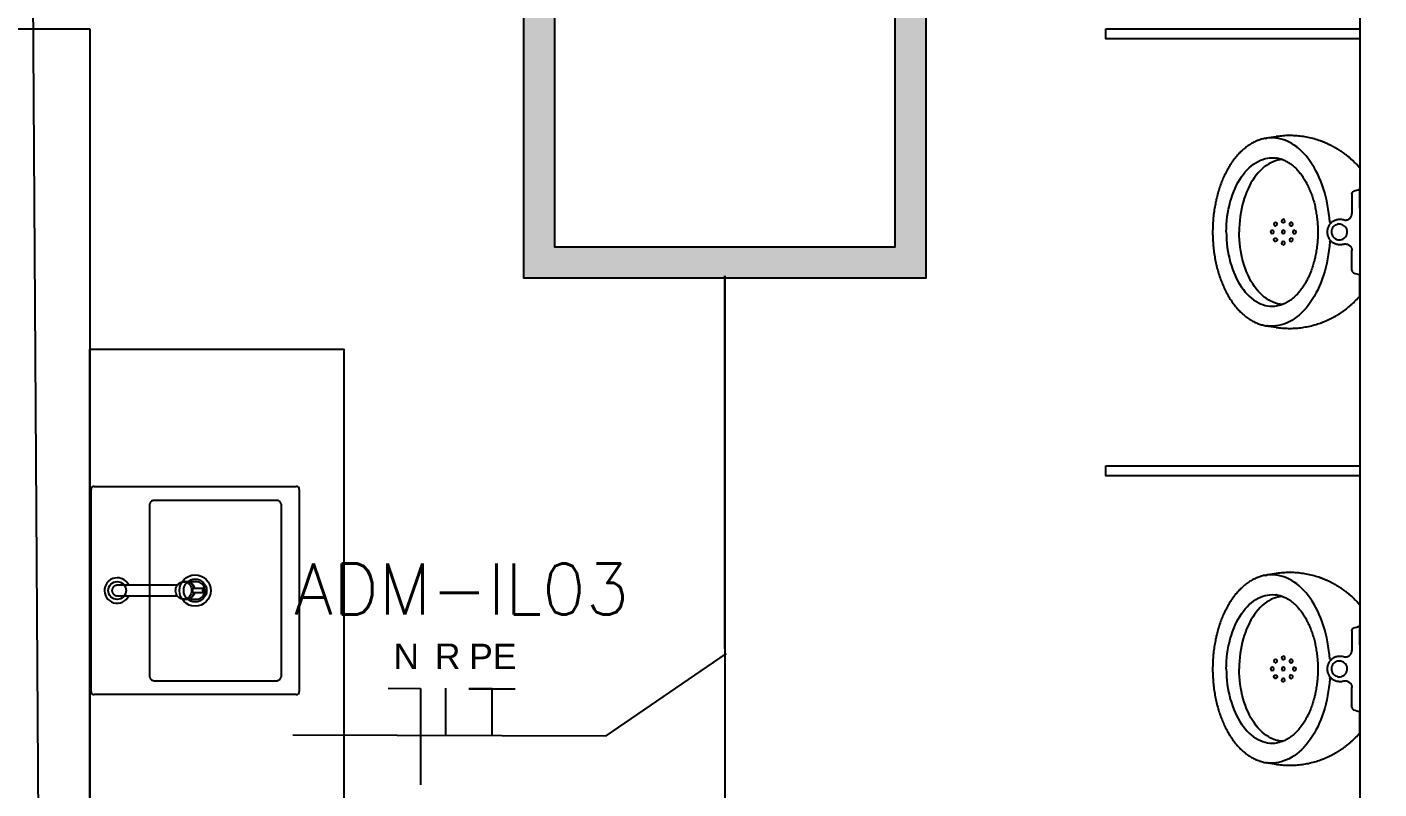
# Model space of a CAD drawing. Header units: metres. Extents: x 2442 to 5008, y 1070 to 2228.
# Drawn here: x 2507.493 to 2510.154, y 1093.753 to 1095.253 of the extents above; entities that cross this region are included whole.
import ezdxf
from ezdxf.enums import TextEntityAlignment as Align

# ---------------------------------------------------------------- set-up
doc = ezdxf.new("R2010")
doc.units = ezdxf.units.M
for name, color, linetype in [('ARQ LAYOUT', 252, 'Continuous'), ('ARQ_ELÉTRODUTOS', 2, 'Continuous'), ('ARQ_PAREDES', 6, 'Continuous'), ('ARQ_TOMADAS', 30, 'Continuous'), ('FIACAO', 7, 'Continuous'), ('INDICACAO_CIRCUITO_FIA', 7, 'Continuous'), ('LINHA_DE_CHAMADA', 7, 'Continuous'), ('LUMINÁRIAS RESIDENCIAL', 150, 'Continuous')]:
    doc.layers.add(name, color=color, linetype=linetype)
doc.styles.add('ARIAL', font='arial.ttf')
doc.styles.add('ROMANS', font='ROMANS.SHX')

# ---------------------------------------------------------------- blocks, each defined once
blk = doc.blocks.new('L73_p')
for p, q in [((-205, -199), (-205, 199)), ((-199, 205), (199, 205)), ((205, 199), (205, -199)), ((-177.5, 80), (-177.5, -160)), ((167.5, 90), (-167.5, 90)), ((177.5, -160), (177.5, 80)), ((-167.5, -170), (167.5, -170)), ((199, -205), (-199, -205))]:
    blk.add_line(p, q)
for points in [[(-167.5, 90, 0), (-168.5, 90, 0), (-169.5, 89.8, 0), (-170.4, 89.6, 0), (-171.3, 89.2, 0), (-172.2, 88.8, 0), (-173.1, 88.3, 0), (-173.9, 87.7, 0), (-174.6, 87.1, 0), (-175.2, 86.4, 0), (-175.8, 85.6, 0), (-176.3, 84.7, 0), (-176.7, 83.8, 0), (-177.1, 82.9, 0), (-177.3, 82, 0), (-177.5, 81, 0), (-177.5, 80, 0)], [(177.5, 80, 0), (177.5, 81, 0), (177.3, 82, 0), (177.1, 82.9, 0), (176.7, 83.8, 0), (176.3, 84.7, 0), (175.8, 85.6, 0), (175.2, 86.4, 0), (174.6, 87.1, 0), (173.9, 87.7, 0), (173.1, 88.3, 0), (172.2, 88.8, 0), (171.3, 89.2, 0), (170.4, 89.6, 0), (169.5, 89.8, 0), (168.5, 90, 0), (167.5, 90, 0)], [(-177.5, -160, 0), (-177.5, -161, 0), (-177.3, -162, 0), (-177.1, -162.9, 0), (-176.7, -163.8, 0), (-176.3, -164.7, 0), (-175.8, -165.6, 0), (-175.2, -166.4, 0), (-174.6, -167.1, 0), (-173.9, -167.7, 0), (-173.1, -168.3, 0), (-172.2, -168.8, 0), (-171.3, -169.2, 0), (-170.4, -169.6, 0), (-169.5, -169.8, 0), (-168.5, -170, 0), (-167.5, -170, 0)], [(167.5, -170, 0), (168.5, -170, 0), (169.5, -169.8, 0), (170.4, -169.6, 0), (171.3, -169.2, 0), (172.2, -168.8, 0), (173.1, -168.3, 0), (173.9, -167.7, 0), (174.6, -167.1, 0), (175.2, -166.4, 0), (175.8, -165.6, 0), (176.3, -164.7, 0), (176.7, -163.8, 0), (177.1, -162.9, 0), (177.3, -162, 0), (177.5, -161, 0), (177.5, -160, 0)]]:
    blk.add_polyline3d(points)
for centre, radius in [((0, 153.5), 17.5), ((0, 0), 31), ((0, 0), 22.5)]:
    blk.add_circle(centre, radius)
for centre, start, end in [((-199, 199), 90, 180), ((199, 199), 0, 90), ((-199, -199), 180, 270), ((199, -199), 270, 0)]:
    blk.add_arc(centre, 6, start, end)
blk = doc.blocks.new('1198CLNK_p')
for p, q in [((-10.3, -0.3), (-10.3, -118.3)), ((10.3, -118.3), (10.3, -0.3)), ((-17, -130.8), (-17, -136.7)), ((17, -136.7), (17, -130.8)), ((-17, -137.1), (-17, -156.9)), ((-3.9, -149), (-3.9, -170.2)), ((3.9, -170.2), (3.9, -149)), ((17, -156.9), (17, -137.1))]:
    blk.add_line(p, q)
for points in [[(10.3, -0.3, 0), (10.3, 0.3, 0), (10.3, 0.9, 0), (10.2, 1.4, 0), (10.2, 1.6, 0), (10.1, 1.8, 0), (10.1, 2, 0), (10.1, 2.1, 0), (10.1, 2.2, 0), (10, 2.3, 0), (10, 2.4, 0), (10, 2.5, 0), (10, 2.5, 0), (9.9, 2.7, 0), (9.9, 2.8, 0), (9.9, 3, 0), (9.8, 3.1, 0), (9.8, 3.3, 0), (9.7, 3.4, 0), (9.5, 3.8, 0), (9.3, 4.3, 0), (9, 4.9, 0), (8.7, 5.5, 0), (8.3, 6.1, 0), (7.8, 6.6, 0), (7.4, 7.1, 0), (6.9, 7.6, 0), (6.2, 8.1, 0), (5.6, 8.6, 0), (4.9, 9, 0), (4.2, 9.4, 0), (3.5, 9.6, 0), (2.7, 9.9, 0), (2, 10, 0), (1.3, 10.1, 0), (0.7, 10.2, 0), (0, 10.2, 0), (-0.6, 10.2, 0), (-1.3, 10.2, 0), (-2, 10, 0), (-2.7, 9.9, 0), (-3.4, 9.7, 0), (-4.1, 9.4, 0), (-4.8, 9, 0), (-5.5, 8.7, 0), (-6.1, 8.2, 0), (-6.8, 7.7, 0), (-7.3, 7.3, 0), (-7.7, 6.8, 0), (-8.2, 6.2, 0), (-8.6, 5.6, 0), (-9, 5, 0), (-9.3, 4.4, 0), (-9.5, 4, 0), (-9.6, 3.7, 0), (-9.7, 3.3, 0), (-9.8, 3.2, 0), (-9.8, 3, 0), (-9.9, 2.8, 0), (-10, 2.6, 0), (-10, 2.4, 0), (-10, 2.2, 0), (-10.1, 1.9, 0), (-10.2, 1.6, 0), (-10.2, 1.3, 0), (-10.2, 1, 0), (-10.3, 0.6, 0), (-10.3, 0.2, 0), (-10.3, -0.3, 0)], [(-17, -130.8, 0), (-16.8, -128.4, 0), (-16.2, -126.1, 0), (-15.2, -123.8, 0), (-13.9, -121.7, 0), (-12.2, -119.9, 0), (-10.3, -118.3, 0), (-8.1, -117, 0), (-5.7, -116, 0), (-3.2, -115.4, 0), (-0.6, -115.1, 0), (2, -115.2, 0), (4.6, -115.7, 0), (7, -116.5, 0), (9.3, -117.6, 0), (11.3, -119.1, 0), (13.1, -120.9, 0), (14.6, -122.8, 0), (15.8, -125, 0), (16.6, -127.3, 0), (16.9, -129.7, 0), (17, -130.8, 0)], [(0, -146.6, 0), (-2.6, -146.4, 0), (-5.1, -145.8, 0), (-7.5, -144.9, 0), (-9.8, -143.7, 0), (-11.8, -142.2, 0), (-13.5, -140.3, 0), (-14.9, -138.3, 0), (-16, -136.1, 0), (-16.7, -133.8, 0), (-17, -131.4, 0), (-17, -130.8, 0)], [(17, -130.8, 0), (16.8, -133.2, 0), (16.2, -135.6, 0), (15.2, -137.8, 0), (13.9, -139.9, 0), (12.2, -141.8, 0), (10.3, -143.4, 0), (8.1, -144.7, 0), (5.7, -145.7, 0), (3.2, -146.3, 0), (0.6, -146.6, 0), (0, -146.6, 0)], [(-17, -136.7, 0), (-16.8, -139.1, 0), (-16.2, -141.4, 0), (-15.2, -143.7, 0), (-13.9, -145.7, 0), (-12.2, -147.6, 0), (-10.3, -149.2, 0), (-8.1, -150.5, 0), (-5.7, -151.5, 0), (-3.9, -152, 0)], [(-17, -136.9, 0), (-17, -137.1, 0)], [(-3.9, -152.4, 0), (-6.4, -151.7, 0), (-8.8, -150.6, 0), (-10.9, -149.2, 0), (-12.7, -147.5, 0), (-14.3, -145.6, 0), (-15.5, -143.5, 0), (-16.4, -141.2, 0), (-16.9, -138.8, 0), (-17, -137.1, 0)], [(-17, -156.9, 0), (-16.8, -159.4, 0), (-16.2, -161.7, 0), (-15.2, -163.9, 0), (-13.9, -166, 0), (-12.2, -167.9, 0), (-10.3, -169.5, 0), (-8.1, -170.8, 0), (-5.7, -171.8, 0), (-3.2, -172.4, 0), (-0.6, -172.7, 0), (2, -172.6, 0), (4.6, -172.1, 0), (7, -171.3, 0), (9.3, -170.1, 0), (11.3, -168.7, 0), (13.1, -166.9, 0), (14.6, -164.9, 0), (15.8, -162.8, 0), (16.6, -160.5, 0), (16.9, -158.1, 0), (17, -156.9, 0)], [(0, -147.9, 0), (-0.3, -147.9, 0), (-0.6, -148, 0), (-1, -148, 0), (-1.3, -148, 0), (-1.6, -148, 0), (-1.9, -148, 0), (-2.2, -148.1, 0), (-2.4, -148.1, 0), (-2.7, -148.1, 0), (-2.9, -148.2, 0), (-3.1, -148.3, 0), (-3.3, -148.3, 0), (-3.5, -148.4, 0), (-3.6, -148.5, 0), (-3.7, -148.5, 0), (-3.8, -148.6, 0), (-3.8, -148.7, 0), (-3.9, -148.8, 0), (-3.9, -148.9, 0), (-3.9, -149, 0), (-3.9, -149, 0)], [(3.9, -149, 0), (3.9, -148.9, 0), (3.9, -148.8, 0), (3.9, -148.7, 0), (3.8, -148.6, 0), (3.7, -148.5, 0), (3.5, -148.4, 0), (3.4, -148.3, 0), (3.2, -148.3, 0), (3, -148.2, 0), (2.8, -148.2, 0), (2.5, -148.1, 0), (2.3, -148.1, 0), (2, -148, 0), (1.7, -148, 0), (1.5, -148, 0), (1.3, -148, 0), (1, -148, 0), (0.8, -148, 0), (0.5, -148, 0), (0.3, -147.9, 0), (0, -147.9, 0)], [(3.9, -152, 0), (6.4, -151.2, 0), (8.8, -150.2, 0), (10.9, -148.8, 0), (12.7, -147.1, 0), (14.3, -145.2, 0), (15.5, -143, 0), (16.4, -140.7, 0), (16.9, -138.4, 0), (17, -136.7, 0)], [(17, -137.1, 0), (16.8, -139.5, 0), (16.2, -141.9, 0), (15.2, -144.1, 0), (13.9, -146.2, 0), (12.2, -148.1, 0), (10.3, -149.7, 0), (8.1, -151, 0), (5.7, -151.9, 0), (3.9, -152.4, 0)], [(17, -137.1, 0), (17, -136.9, 0)], [(-3.9, -170.2, 0), (-3.9, -170, 0), (-3.7, -169.7, 0), (-3.4, -169.5, 0), (-3, -169.3, 0), (-2.5, -169.1, 0), (-2, -169, 0), (-1.3, -168.9, 0), (-0.7, -168.8, 0), (0, -168.8, 0), (0.7, -168.8, 0), (1.3, -168.9, 0), (2, -169, 0), (2.5, -169.1, 0), (3, -169.3, 0), (3.4, -169.5, 0), (3.7, -169.7, 0), (3.9, -170, 0), (3.9, -170.2, 0)], [(0, -171.7, 0), (-0.7, -171.7, 0), (-1.3, -171.6, 0), (-2, -171.5, 0), (-2.5, -171.4, 0), (-3, -171.2, 0), (-3.4, -171, 0), (-3.7, -170.7, 0), (-3.9, -170.5, 0), (-3.9, -170.2, 0)], [(3.9, -170.2, 0), (3.9, -170.5, 0), (3.7, -170.7, 0), (3.4, -171, 0), (3, -171.2, 0), (2.5, -171.4, 0), (2, -171.5, 0), (1.3, -171.6, 0), (0.7, -171.7, 0), (0, -171.7, 0)]]:
    blk.add_polyline3d(points)
for radius, start, end in [(25, 0, 245.5966), (10.3, 180, 180.4081), (10.3, 359.498, 0), (25, 294.4034, 0), (10.3, 180.4081, 182.346), (10.3, 357.5262, 359.498)]:
    blk.add_arc((0, 0), radius, start, end)
blk = doc.blocks.new('M712_p')
for p, q in [((-126, 0), (-86.6, 0)), ((-84.6, 0), (-86.6, 0)), ((-84.2, 0), (-84.6, 0)), ((-67.9, 0), (-84.2, 0)), ((-47.2, 0), (-67.9, 0)), ((-47.2, 0), (47.2, 0)), ((47.2, 0), (67.9, 0)), ((67.9, 0), (84.2, 0)), ((84.2, 0), (84.6, 0)), ((84.6, 0), (86.6, 0)), ((126, 0), (86.6, 0)), ((-75.1, -15.5), (-64.9, -15.5)), ((-64.9, -15.5), (-47.1, -15.5)), ((-47.1, -15.5), (-35.9, -15.5)), ((47.1, -15.5), (35.9, -15.5)), ((64.9, -15.5), (47.1, -15.5)), ((75.1, -15.5), (64.9, -15.5)), ((-24.5, -37.6), (-24.5, -39.8)), ((24.5, -39.8), (24.5, -37.6)), ((-12.1, -135.1), (-12.1, -135)), ((-187.7, -164.4), (-187.6, -164.7)), ((-187.6, -164.7), (-184.4, -184.9)), ((184.4, -184.9), (187.6, -164.7)), ((187.7, -164.4), (187.6, -164.7)), ((0, -289.7), (0, -289))]:
    blk.add_line(p, q)
for points in [[(-126, 0, 0), (-126.4, -0.3, 0), (-129.5, -3.1, 0), (-132.6, -5.9, 0), (-133.9, -7.3, 0), (-135.4, -8.7, 0), (-136.9, -10.2, 0), (-138.3, -11.7, 0), (-139.8, -13.2, 0), (-141, -14.5, 0), (-142.2, -15.8, 0), (-142.9, -16.7, 0), (-143.7, -17.5, 0), (-144.5, -18.5, 0), (-145.4, -19.5, 0), (-146.3, -20.5, 0), (-147, -21.4, 0), (-147.7, -22.3, 0), (-148.4, -23.1, 0), (-149, -23.9, 0), (-149.6, -24.6, 0), (-150.3, -25.5, 0), (-151, -26.4, 0), (-151.7, -27.3, 0), (-152.3, -28, 0), (-152.8, -28.7, 0), (-153.2, -29.3, 0), (-153.6, -29.8, 0), (-154.1, -30.4, 0), (-154.6, -31.1, 0), (-155.2, -31.9, 0), (-155.7, -32.6, 0), (-156.2, -33.4, 0), (-156.7, -34, 0), (-157.1, -34.7, 0), (-157.6, -35.3, 0), (-158.2, -36.2, 0), (-158.8, -37.1, 0), (-159.3, -38, 0), (-159.8, -38.6, 0), (-160.2, -39.3, 0), (-160.6, -39.8, 0), (-161, -40.5, 0), (-161.5, -41.3, 0), (-161.9, -42, 0), (-162.4, -42.7, 0), (-162.7, -43.2, 0), (-163, -43.7, 0), (-163.4, -44.3, 0), (-163.7, -44.9, 0), (-164.3, -45.9, 0), (-164.8, -46.7, 0), (-165.2, -47.4, 0), (-165.6, -48, 0), (-165.9, -48.7, 0), (-166.4, -49.6, 0), (-166.9, -50.4, 0), (-167.3, -51.1, 0), (-167.6, -51.6, 0), (-167.9, -52.2, 0), (-168.2, -52.8, 0), (-168.6, -53.6, 0), (-169, -54.4, 0), (-169.3, -54.9, 0), (-169.6, -55.4, 0), (-169.8, -55.8, 0), (-170, -56.3, 0), (-170.3, -56.8, 0), (-170.6, -57.4, 0), (-170.9, -58, 0), (-171.2, -58.7, 0), (-171.5, -59.3, 0), (-171.8, -59.9, 0), (-172.1, -60.5, 0), (-172.5, -61.4, 0), (-172.9, -62.1, 0), (-173.1, -62.7, 0), (-173.4, -63.3, 0), (-173.7, -63.9, 0), (-174, -64.7, 0), (-174.4, -65.5, 0), (-174.7, -66.2, 0), (-174.9, -66.7, 0), (-175.2, -67.3, 0), (-175.5, -68.1, 0), (-175.9, -69, 0), (-176.1, -69.6, 0), (-176.3, -70, 0), (-176.5, -70.4, 0), (-176.7, -70.9, 0), (-176.9, -71.5, 0), (-177.2, -72.2, 0), (-177.4, -72.8, 0), (-177.6, -73.3, 0), (-177.8, -73.7, 0), (-177.9, -74.1, 0), (-178.1, -74.5, 0), (-178.3, -75, 0), (-178.5, -75.6, 0), (-178.7, -76.1, 0), (-178.8, -76.3, 0), (-178.8, -76.5, 0), (-179, -76.9, 0), (-179.1, -77.4, 0), (-179.1, -77.4, 0)], [(-80.6, -12.5, 0), (-81.4, -9.1, 0), (-82.3, -5.9, 0), (-83.3, -2.9, 0), (-84.2, 0, 0)], [(80.6, -12.5, 0), (81.4, -9.1, 0), (82.3, -5.9, 0), (83.3, -2.9, 0), (84.2, 0, 0)], [(179.1, -77.3, 0), (179, -77, 0), (178.8, -76.5, 0), (178.6, -76, 0), (178.5, -75.6, 0), (178.3, -75.1, 0), (178.1, -74.7, 0), (177.9, -74, 0), (177.6, -73.3, 0), (177.4, -72.6, 0), (177.1, -72, 0), (176.9, -71.5, 0), (176.7, -71, 0), (176.5, -70.4, 0), (176.2, -69.8, 0), (176, -69.2, 0), (175.8, -68.7, 0), (175.6, -68.3, 0), (175.4, -67.9, 0), (175.2, -67.4, 0), (175, -66.9, 0), (174.7, -66.3, 0), (174.5, -65.7, 0), (174.3, -65.3, 0), (174.1, -64.8, 0), (173.9, -64.3, 0), (173.6, -63.7, 0), (173.2, -63, 0), (172.9, -62.2, 0), (172.7, -61.8, 0), (172.5, -61.4, 0), (172.3, -61, 0), (172.2, -60.6, 0), (171.9, -60.2, 0), (171.6, -59.4, 0), (171.2, -58.7, 0), (170.9, -58.1, 0), (170.7, -57.6, 0), (170.4, -57.1, 0), (170.2, -56.6, 0), (169.8, -55.9, 0), (169.1, -54.5, 0), (168.6, -53.5, 0), (168, -52.4, 0), (167.2, -51, 0), (166.6, -49.9, 0), (166.1, -48.9, 0), (165.4, -47.7, 0), (164.6, -46.4, 0), (164.2, -45.8, 0), (163.9, -45.2, 0), (163.6, -44.6, 0), (163.1, -43.9, 0), (162.7, -43.1, 0), (162.2, -42.4, 0), (161.7, -41.6, 0), (161.3, -41, 0), (160.9, -40.3, 0), (160.4, -39.5, 0), (159.9, -38.8, 0), (159.4, -38.1, 0), (159, -37.5, 0), (158.7, -36.9, 0), (158.3, -36.5, 0), (158, -36, 0), (157.6, -35.4, 0), (157.1, -34.6, 0), (156.5, -33.8, 0), (156, -33, 0), (155.4, -32.3, 0), (155, -31.7, 0), (154.6, -31.1, 0), (154.1, -30.5, 0), (153.6, -29.8, 0), (153.1, -29.1, 0), (152.5, -28.3, 0), (151.7, -27.2, 0), (151, -26.3, 0), (150.3, -25.5, 0), (149.7, -24.7, 0), (148.9, -23.7, 0), (148.3, -22.9, 0), (147.6, -22.1, 0), (146.9, -21.3, 0), (146.3, -20.5, 0), (145.7, -19.9, 0), (144.8, -18.8, 0), (143.9, -17.8, 0), (142.9, -16.7, 0), (141.8, -15.4, 0), (140.7, -14.2, 0), (139.5, -13, 0), (138.5, -11.8, 0), (137.1, -10.4, 0), (135.7, -9, 0), (134.2, -7.6, 0), (132.8, -6.1, 0), (130.1, -3.6, 0), (127.4, -1.2, 0), (126, 0, 0)], [(-75.1, -15.5, 0), (-75.5, -15.5, 0), (-75.8, -15.5, 0), (-76.2, -15.4, 0), (-76.5, -15.3, 0), (-77.2, -15.1, 0), (-77.8, -14.9, 0), (-78.3, -14.6, 0), (-79.3, -14, 0), (-80, -13.3, 0), (-80.3, -12.9, 0), (-80.6, -12.5, 0)], [(-23.8, -31.6, 0), (-23.7, -31, 0), (-23.6, -30.1, 0), (-23.5, -29.2, 0), (-23.5, -28.3, 0), (-23.5, -27.3, 0), (-23.7, -26.4, 0), (-23.8, -25.5, 0), (-24.2, -24.3, 0), (-24.7, -23.1, 0), (-25.3, -22, 0), (-25.9, -20.9, 0), (-26.6, -20.1, 0), (-27.3, -19.3, 0), (-28.1, -18.6, 0), (-29, -17.9, 0), (-29.8, -17.4, 0), (-30.6, -16.9, 0), (-31.5, -16.5, 0), (-32.5, -16.2, 0), (-33.4, -15.9, 0), (-34.4, -15.7, 0), (-35.2, -15.6, 0), (-35.9, -15.5, 0), (-36.6, -15.5, 0)], [(23.8, -31.6, 0), (23.7, -31, 0), (23.6, -30.1, 0), (23.5, -29.2, 0), (23.5, -28.3, 0), (23.5, -27.3, 0), (23.7, -26.4, 0), (23.8, -25.5, 0), (24.2, -24.3, 0), (24.7, -23.1, 0), (25.3, -22, 0), (25.9, -20.9, 0), (26.6, -20.1, 0), (27.3, -19.3, 0), (28.1, -18.6, 0), (29, -17.9, 0), (29.8, -17.4, 0), (30.6, -16.9, 0), (31.5, -16.5, 0), (32.5, -16.2, 0), (33.4, -15.9, 0), (34.4, -15.7, 0), (35.2, -15.6, 0), (35.9, -15.5, 0), (36.6, -15.5, 0)], [(75.1, -15.5, 0), (75.5, -15.5, 0), (75.8, -15.5, 0), (76.2, -15.4, 0), (76.5, -15.3, 0), (77.2, -15.1, 0), (77.8, -14.9, 0), (78.3, -14.6, 0), (79.3, -14, 0), (80, -13.3, 0), (80.3, -12.9, 0), (80.6, -12.5, 0)], [(-24.5, -39.8, 0), (-24.5, -40.4, 0), (-24.4, -42.1, 0), (-24.2, -43.7, 0), (-23.9, -45.3, 0), (-23.5, -46.9, 0), (-22.9, -48.5, 0), (-22.3, -50, 0), (-21.6, -51.5, 0), (-20.7, -52.9, 0), (-19.8, -54.3, 0), (-18.8, -55.6, 0), (-17.7, -56.8, 0), (-16.5, -57.9, 0), (-15.3, -59, 0), (-13.9, -60, 0), (-12.6, -60.9, 0), (-11.1, -61.7, 0), (-9.6, -62.4, 0), (-8.1, -63, 0), (-6.5, -63.4, 0), (-4.9, -63.8, 0), (-3.3, -64.1, 0), (-1.6, -64.3, 0), (0, -64.3, 0), (1.6, -64.3, 0), (3.3, -64.1, 0), (4.9, -63.8, 0), (6.5, -63.4, 0), (8.1, -63, 0), (9.6, -62.4, 0), (11.1, -61.7, 0), (12.6, -60.9, 0), (13.9, -60, 0), (15.3, -59, 0), (16.5, -57.9, 0), (17.7, -56.8, 0), (18.8, -55.6, 0), (19.8, -54.3, 0), (20.7, -52.9, 0), (21.6, -51.5, 0), (22.3, -50, 0), (22.9, -48.5, 0), (23.5, -46.9, 0), (23.9, -45.3, 0), (24.2, -43.7, 0), (24.4, -42.1, 0), (24.5, -40.4, 0), (24.5, -39.8, 0)], [(-179.2, -77.4, 0), (-179.3, -77.8, 0), (-180.3, -80.8, 0), (-181.3, -83.7, 0), (-182.2, -86.7, 0), (-183.1, -89.7, 0), (-183.9, -92.7, 0), (-184.7, -95.7, 0), (-185.4, -98.8, 0), (-186.1, -101.8, 0), (-186.7, -104.9, 0), (-187.2, -107.9, 0), (-187.7, -111, 0), (-188.1, -114.1, 0), (-188.5, -117.2, 0), (-188.9, -120.3, 0), (-189.1, -123.4, 0), (-189.4, -126.5, 0), (-189.5, -129.6, 0), (-189.6, -132.6, 0), (-189.7, -135.7, 0), (-189.7, -138.8, 0), (-189.7, -141.9, 0), (-189.6, -145, 0), (-189.4, -148.1, 0), (-189.2, -151.2, 0), (-188.9, -154.3, 0), (-188.6, -157.4, 0), (-188.2, -160.4, 0), (-187.8, -163.5, 0), (-187.7, -164.4, 0)], [(-19.3, -59.2, 0), (-27.9, -59.9, 0), (-36.3, -60.8, 0), (-44.7, -62, 0), (-53, -63.4, 0), (-61.2, -65.1, 0), (-69.3, -66.9, 0), (-77.2, -69.1, 0), (-84.9, -71.4, 0), (-92.5, -74, 0), (-99.9, -76.7, 0), (-107, -79.7, 0), (-113.9, -82.9, 0), (-120.6, -86.3, 0), (-127, -89.9, 0), (-133.1, -93.6, 0), (-139, -97.5, 0), (-144.5, -101.6, 0), (-149.7, -105.9, 0), (-154.6, -110.3, 0), (-159.2, -114.8, 0), (-163.5, -119.5, 0), (-167.3, -124.2, 0), (-170.9, -129.1, 0), (-174, -134.1, 0), (-176.8, -139.2, 0), (-179.2, -144.3, 0), (-181.2, -149.5, 0), (-182.8, -154.7, 0), (-184, -160, 0), (-184.8, -165.4, 0), (-185.3, -170.7, 0), (-185.3, -176.1, 0), (-184.9, -181.4, 0), (-184.7, -183, 0)], [(-19.3, -59.2, 0), (-18.9, -58.9, 0), (-18.5, -58.6, 0), (-18.2, -58.2, 0), (-17.9, -57.8, 0), (-17.6, -57.4, 0), (-17.4, -57, 0)], [(19.3, -59.2, 0), (18.9, -58.9, 0), (18.5, -58.6, 0), (18.2, -58.2, 0), (17.9, -57.8, 0), (17.6, -57.4, 0), (17.4, -57, 0)], [(19.3, -59.2, 0), (27.9, -59.9, 0), (36.3, -60.8, 0), (44.7, -62, 0), (53, -63.4, 0), (61.2, -65.1, 0), (69.3, -66.9, 0), (77.2, -69.1, 0), (84.9, -71.4, 0), (92.5, -74, 0), (99.9, -76.7, 0), (107, -79.7, 0), (113.9, -82.9, 0), (120.6, -86.3, 0), (127, -89.9, 0), (133.1, -93.6, 0), (139, -97.5, 0), (144.5, -101.6, 0), (149.7, -105.9, 0), (154.6, -110.3, 0), (159.2, -114.8, 0), (163.5, -119.5, 0), (167.3, -124.2, 0), (170.9, -129.1, 0), (174, -134.1, 0), (176.8, -139.2, 0), (179.2, -144.3, 0), (181.2, -149.5, 0), (182.8, -154.7, 0), (184, -160, 0), (184.8, -165.4, 0), (185.3, -170.7, 0), (185.3, -176.1, 0), (184.9, -181.4, 0), (184.7, -183, 0)], [(187.7, -164.4, 0), (188, -162.5, 0), (188.4, -159.4, 0), (188.7, -156.3, 0), (189, -153.2, 0), (189.3, -150.1, 0), (189.5, -147, 0), (189.6, -143.9, 0), (189.7, -140.8, 0), (189.7, -137.7, 0), (189.7, -134.6, 0), (189.6, -131.5, 0), (189.5, -128.5, 0), (189.3, -125.4, 0), (189, -122.3, 0), (188.7, -119.2, 0), (188.4, -116.1, 0), (188, -113.1, 0), (187.5, -110, 0), (187, -107, 0), (186.5, -104, 0), (185.9, -100.9, 0), (185.2, -97.9, 0), (184.5, -94.9, 0), (183.7, -91.9, 0), (182.9, -89, 0), (182, -86, 0), (181.1, -83.1, 0), (180.1, -80.2, 0), (179.2, -77.4, 0)], [(-145.4, -162.4, 0), (-145.3, -162.1, 0), (-145, -160.4, 0), (-144.6, -158.7, 0), (-144.2, -157, 0), (-143.7, -155.4, 0), (-143.2, -153.7, 0), (-142.6, -152.1, 0), (-141.9, -150.4, 0), (-141.2, -148.8, 0), (-140.5, -147.1, 0), (-139.7, -145.5, 0), (-138.9, -143.9, 0), (-138, -142.3, 0), (-137, -140.7, 0), (-136, -139.1, 0), (-135, -137.5, 0), (-133.9, -136, 0), (-132.7, -134.4, 0), (-131.5, -132.9, 0), (-130.3, -131.4, 0), (-129, -129.9, 0), (-127.7, -128.4, 0), (-126.3, -126.9, 0), (-124.8, -125.5, 0), (-123.4, -124, 0), (-121.9, -122.6, 0), (-120.3, -121.2, 0), (-118.7, -119.8, 0), (-117, -118.4, 0), (-115.3, -117.1, 0), (-113.6, -115.7, 0), (-111.8, -114.4, 0), (-110, -113.1, 0), (-108.1, -111.9, 0), (-106.2, -110.6, 0), (-104.3, -109.4, 0), (-102.3, -108.2, 0), (-100.3, -107, 0), (-98.2, -105.8, 0), (-96.2, -104.7, 0), (-94, -103.6, 0), (-91.9, -102.5, 0), (-89.7, -101.4, 0), (-87.4, -100.4, 0), (-85.2, -99.4, 0), (-82.9, -98.4, 0), (-80.6, -97.4, 0), (-78.2, -96.5, 0), (-75.8, -95.6, 0), (-73.4, -94.7, 0), (-71, -93.9, 0), (-68.5, -93, 0), (-66, -92.3, 0), (-63.5, -91.5, 0), (-60.9, -90.8, 0), (-58.4, -90.1, 0), (-55.8, -89.4, 0), (-53.2, -88.7, 0), (-50.6, -88.1, 0), (-47.9, -87.6, 0), (-45.2, -87, 0), (-42.6, -86.5, 0), (-39.9, -86, 0), (-37.2, -85.6, 0), (-34.4, -85.1, 0), (-31.7, -84.7, 0), (-28.9, -84.4, 0), (-26.2, -84.1, 0), (-23.4, -83.8, 0), (-20.6, -83.5, 0), (-17.8, -83.3, 0), (-15, -83.1, 0), (-12.2, -82.9, 0), (-9.4, -82.8, 0), (-6.6, -82.7, 0), (-3.8, -82.6, 0), (-1, -82.6, 0), (0, -82.6, 0)], [(0, -82.6, 0), (1.5, -82.6, 0), (4.3, -82.6, 0), (7.1, -82.7, 0), (9.9, -82.8, 0), (12.7, -82.9, 0), (15.5, -83.1, 0), (18.3, -83.3, 0), (21.1, -83.5, 0), (23.9, -83.8, 0), (26.7, -84.1, 0), (29.4, -84.4, 0), (32.2, -84.8, 0), (34.9, -85.2, 0), (37.6, -85.6, 0), (40.3, -86.1, 0), (43, -86.6, 0), (45.7, -87.1, 0), (48.4, -87.7, 0), (51, -88.2, 0), (53.6, -88.9, 0), (56.3, -89.5, 0), (58.8, -90.2, 0), (61.4, -90.9, 0), (63.9, -91.6, 0), (66.4, -92.4, 0), (68.9, -93.2, 0), (71.4, -94, 0), (73.8, -94.9, 0), (76.2, -95.8, 0), (78.6, -96.7, 0), (81, -97.6, 0), (83.3, -98.6, 0), (85.6, -99.6, 0), (87.8, -100.6, 0), (90.1, -101.6, 0), (92.2, -102.7, 0), (94.4, -103.8, 0), (96.5, -104.9, 0), (98.6, -106, 0), (100.7, -107.2, 0), (102.7, -108.4, 0), (104.6, -109.6, 0), (106.6, -110.8, 0), (108.5, -112.1, 0), (110.3, -113.4, 0), (112.1, -114.7, 0), (113.9, -116, 0), (115.6, -117.3, 0), (117.3, -118.7, 0), (119, -120, 0), (120.6, -121.4, 0), (122.1, -122.8, 0), (123.6, -124.3, 0), (125.1, -125.7, 0), (126.5, -127.2, 0), (127.9, -128.6, 0), (129.2, -130.1, 0), (130.5, -131.6, 0), (131.7, -133.1, 0), (132.9, -134.7, 0), (134, -136.2, 0), (135.1, -137.8, 0), (136.2, -139.3, 0), (137.1, -140.9, 0), (138.1, -142.5, 0), (139, -144.1, 0), (139.8, -145.7, 0), (140.6, -147.3, 0), (141.3, -149, 0), (142, -150.6, 0), (142.7, -152.2, 0), (143.2, -153.9, 0), (143.8, -155.6, 0), (144.2, -157.2, 0), (144.7, -158.9, 0), (145, -160.6, 0), (145.4, -162.3, 0), (145.4, -162.4, 0)], [(-12.2, -134.5, 0), (-12.3, -134.2, 0), (-12.3, -134, 0), (-12.5, -133.7, 0), (-12.6, -133.5, 0), (-12.7, -133.3, 0), (-12.9, -133, 0), (-13.1, -132.8, 0), (-13.3, -132.7, 0), (-13.5, -132.5, 0), (-13.8, -132.3, 0), (-14, -132.2, 0), (-14.3, -132.1, 0), (-14.5, -132, 0), (-14.8, -132, 0), (-15.1, -131.9, 0), (-15.3, -131.9, 0), (-15.6, -131.9, 0), (-15.9, -131.9, 0), (-16.1, -132, 0), (-16.4, -132.1, 0), (-16.7, -132.2, 0), (-16.9, -132.3, 0), (-17.1, -132.4, 0), (-17.4, -132.6, 0), (-17.6, -132.8, 0), (-17.8, -133, 0), (-18, -133.2, 0), (-18.1, -133.4, 0), (-18.2, -133.6, 0), (-18.4, -133.9, 0), (-18.5, -134.1, 0), (-18.5, -134.4, 0), (-18.6, -134.7, 0), (-18.6, -134.9, 0), (-18.6, -135.2, 0), (-18.6, -135.5, 0), (-18.6, -135.7, 0), (-18.6, -135.9, 0), (-18.5, -136.2, 0), (-18.4, -136.4, 0), (-18.3, -136.7, 0), (-18.1, -136.9, 0), (-18, -137.1, 0), (-17.8, -137.3, 0), (-17.6, -137.5, 0), (-17.4, -137.7, 0), (-17.2, -137.9, 0), (-16.9, -138, 0), (-16.7, -138.2, 0), (-16.4, -138.3, 0), (-16.2, -138.3, 0), (-15.9, -138.4, 0), (-15.6, -138.4, 0), (-15.4, -138.4, 0), (-15.1, -138.4, 0), (-14.8, -138.4, 0), (-14.6, -138.3, 0), (-14.3, -138.2, 0), (-14, -138.1, 0), (-13.8, -138, 0), (-13.6, -137.9, 0), (-13.3, -137.7, 0), (-13.1, -137.5, 0), (-12.9, -137.3, 0), (-12.8, -137.1, 0), (-12.6, -136.9, 0), (-12.5, -136.7, 0), (-12.4, -136.4, 0), (-12.3, -136.2, 0), (-12.2, -135.9, 0), (-12.1, -135.6, 0), (-12.1, -135.4, 0), (-12.1, -135.1, 0)], [(0, -132.1, 0), (0.2, -132.1, 0), (0.3, -132, 0), (0.6, -132, 0), (0.9, -131.9, 0), (1.1, -131.9, 0), (1.4, -131.7, 0), (1.6, -131.6, 0), (1.9, -131.5, 0), (2.1, -131.3, 0), (2.3, -131.1, 0), (2.5, -130.9, 0), (2.7, -130.7, 0), (2.8, -130.5, 0), (2.9, -130.2, 0), (3, -130, 0), (3.1, -129.7, 0), (3.2, -129.4, 0), (3.2, -129.2, 0), (3.3, -128.9, 0), (3.3, -128.6, 0), (3.2, -128.3, 0), (3.2, -128.1, 0), (3.1, -127.8, 0), (3, -127.5, 0), (2.9, -127.3, 0), (2.8, -127.1, 0), (2.6, -126.8, 0), (2.4, -126.6, 0), (2.2, -126.4, 0), (2, -126.2, 0), (1.8, -126.1, 0), (1.6, -125.9, 0), (1.3, -125.8, 0), (1.1, -125.7, 0), (0.8, -125.6, 0), (0.5, -125.6, 0), (0.3, -125.5, 0), (0, -125.5, 0)], [(-142.5, -151.9, 0), (-142.1, -156.5, 0), (-141.2, -161.2, 0), (-140, -165.8, 0), (-138.3, -170.4, 0), (-136.3, -174.9, 0), (-133.9, -179.4, 0), (-131.1, -183.7, 0), (-128, -188, 0), (-124.5, -192.2, 0), (-120.6, -196.2, 0), (-116.4, -200.1, 0), (-111.9, -203.8, 0), (-107.1, -207.4, 0), (-101.9, -210.9, 0), (-96.5, -214.2, 0), (-90.8, -217.2, 0), (-84.9, -220.1, 0), (-78.7, -222.8, 0), (-72.3, -225.3, 0), (-65.7, -227.6, 0), (-58.9, -229.6, 0), (-51.9, -231.4, 0), (-44.8, -233, 0), (-37.6, -234.4, 0), (-30.2, -235.5, 0), (-22.8, -236.4, 0), (-15.3, -237, 0), (-7.8, -237.4, 0), (-0.3, -237.5, 0), (0, -237.5, 0)], [(0, -147.3, 0), (-0.2, -147.3, 0), (-0.3, -147.3, 0), (-0.6, -147.3, 0), (-0.9, -147.4, 0), (-1.1, -147.5, 0), (-1.4, -147.6, 0), (-1.6, -147.7, 0), (-1.9, -147.9, 0), (-2.1, -148, 0), (-2.3, -148.2, 0), (-2.5, -148.4, 0), (-2.7, -148.6, 0), (-2.8, -148.9, 0), (-2.9, -149.1, 0), (-3, -149.4, 0), (-3.1, -149.6, 0), (-3.2, -149.9, 0), (-3.2, -150.2, 0), (-3.3, -150.4, 0), (-3.3, -150.7, 0), (-3.2, -151, 0), (-3.2, -151.3, 0), (-3.1, -151.5, 0), (-3, -151.8, 0), (-2.9, -152, 0), (-2.8, -152.3, 0), (-2.6, -152.5, 0), (-2.4, -152.7, 0), (-2.2, -152.9, 0), (-2, -153.1, 0), (-1.8, -153.3, 0), (-1.6, -153.4, 0), (-1.3, -153.5, 0), (-1.1, -153.6, 0), (-0.8, -153.7, 0), (-0.5, -153.8, 0), (-0.3, -153.8, 0), (0, -153.8, 0)], [(142.5, -151.9, 0), (142.1, -156.6, 0), (141.2, -161.2, 0), (140, -165.8, 0), (138.3, -170.4, 0), (136.3, -174.9, 0), (133.9, -179.4, 0), (131.1, -183.7, 0), (128, -188, 0), (124.5, -192.2, 0), (120.6, -196.2, 0), (116.4, -200.1, 0), (111.9, -203.8, 0), (107.1, -207.5, 0), (101.9, -210.9, 0), (96.5, -214.2, 0), (90.8, -217.2, 0), (84.8, -220.1, 0), (78.7, -222.8, 0), (72.3, -225.3, 0), (65.6, -227.6, 0), (58.9, -229.6, 0), (51.9, -231.4, 0), (44.8, -233, 0), (37.6, -234.4, 0), (30.2, -235.5, 0), (22.8, -236.4, 0), (15.3, -237, 0), (7.8, -237.4, 0), (0.2, -237.5, 0), (0, -237.5, 0)], [(-184.4, -184.9, 0), (-184.7, -183, 0)], [(-184.1, -186.8, 0), (-184.4, -184.9, 0)], [(0, -262.8, 0), (-7.6, -262.7, 0), (-15.3, -262.3, 0), (-22.8, -261.7, 0), (-30.4, -260.8, 0), (-37.8, -259.7, 0), (-45.1, -258.4, 0), (-52.3, -256.8, 0), (-59.4, -255, 0), (-66.3, -252.9, 0), (-73, -250.7, 0), (-79.6, -248.2, 0), (-85.9, -245.5, 0), (-91.9, -242.6, 0), (-97.8, -239.5, 0), (-103.3, -236.2, 0), (-108.6, -232.8, 0), (-113.5, -229.2, 0), (-118.2, -225.4, 0), (-122.5, -221.5, 0), (-126.5, -217.5, 0), (-130.2, -213.3, 0), (-133.5, -209, 0), (-136.4, -204.6, 0), (-139, -200.2, 0), (-141.2, -195.6, 0), (-143, -191, 0), (-144.4, -186.3, 0), (-145.4, -181.6, 0), (-146, -176.9, 0), (-146.2, -172.1, 0), (-146, -167.4, 0), (-145.6, -164, 0)], [(-145.5, -163.1, 0), (-145.6, -164, 0)], [(-145.4, -162.4, 0), (-145.5, -163.1, 0)], [(0, -169, 0), (-0.2, -169, 0), (-0.3, -169.1, 0), (-0.6, -169.1, 0), (-0.9, -169.2, 0), (-1.1, -169.2, 0), (-1.4, -169.3, 0), (-1.6, -169.5, 0), (-1.9, -169.6, 0), (-2.1, -169.8, 0), (-2.3, -170, 0), (-2.5, -170.2, 0), (-2.7, -170.4, 0), (-2.8, -170.6, 0), (-2.9, -170.9, 0), (-3.1, -171.1, 0), (-3.1, -171.4, 0), (-3.2, -171.7, 0), (-3.2, -172, 0), (-3.3, -172.2, 0), (-3.3, -172.5, 0), (-3.2, -172.8, 0), (-3.2, -173.1, 0), (-3.1, -173.3, 0), (-3, -173.6, 0), (-2.9, -173.8, 0), (-2.7, -174.1, 0), (-2.6, -174.3, 0), (-2.4, -174.5, 0), (-2.2, -174.7, 0), (-2, -174.9, 0), (-1.8, -175, 0), (-1.6, -175.2, 0), (-1.3, -175.3, 0), (-1.1, -175.4, 0), (-0.8, -175.5, 0), (-0.5, -175.5, 0), (-0.3, -175.6, 0), (0, -175.6, 0)], [(0, -262.8, 0), (7.6, -262.7, 0), (15.3, -262.3, 0), (22.8, -261.7, 0), (30.4, -260.8, 0), (37.8, -259.7, 0), (45.1, -258.4, 0), (52.3, -256.8, 0), (59.4, -255, 0), (66.3, -252.9, 0), (73, -250.7, 0), (79.6, -248.2, 0), (85.9, -245.5, 0), (91.9, -242.6, 0), (97.8, -239.5, 0), (103.3, -236.2, 0), (108.6, -232.8, 0), (113.5, -229.2, 0), (118.2, -225.4, 0), (122.5, -221.5, 0), (126.5, -217.5, 0), (130.2, -213.3, 0), (133.5, -209, 0), (136.4, -204.6, 0), (139, -200.2, 0), (141.2, -195.6, 0), (143, -191, 0), (144.4, -186.3, 0), (145.4, -181.6, 0), (146, -176.9, 0), (146.2, -172.1, 0), (146, -167.4, 0), (145.6, -164, 0)], [(145.4, -162.4, 0), (145.5, -163.1, 0)], [(145.5, -163.1, 0), (145.6, -164, 0)], [(184.1, -186.8, 0), (184.4, -184.9, 0)], [(184.4, -184.9, 0), (184.7, -183, 0)], [(-184.1, -186.8, 0), (-184, -187.3, 0), (-183.6, -189.3, 0), (-183.2, -191.2, 0), (-182.7, -193.2, 0), (-182.1, -195.2, 0), (-181.5, -197.1, 0), (-180.8, -199.1, 0), (-180.1, -201, 0), (-179.3, -203, 0), (-178.5, -204.9, 0), (-177.6, -206.8, 0), (-176.7, -208.7, 0), (-175.7, -210.6, 0), (-174.6, -212.5, 0), (-173.5, -214.4, 0), (-172.4, -216.2, 0), (-171.2, -218.1, 0), (-170, -219.9, 0), (-168.7, -221.7, 0), (-167.3, -223.5, 0), (-165.9, -225.3, 0), (-164.5, -227.1, 0), (-163, -228.9, 0), (-161.5, -230.6, 0), (-159.9, -232.3, 0), (-158.3, -234.1, 0), (-156.6, -235.7, 0), (-154.9, -237.4, 0), (-153.1, -239.1, 0), (-151.3, -240.7, 0), (-149.4, -242.3, 0), (-147.5, -243.9, 0), (-145.6, -245.5, 0), (-143.6, -247.1, 0), (-141.5, -248.6, 0), (-139.5, -250.1, 0), (-137.4, -251.6, 0), (-135.2, -253, 0), (-133, -254.5, 0), (-130.8, -255.9, 0), (-128.5, -257.3, 0), (-126.2, -258.7, 0), (-123.9, -260, 0), (-121.5, -261.3, 0), (-119.1, -262.6, 0), (-116.6, -263.9, 0), (-114.1, -265.1, 0), (-111.6, -266.3, 0), (-109.1, -267.5, 0), (-106.5, -268.7, 0), (-103.9, -269.8, 0), (-101.2, -270.9, 0), (-98.5, -272, 0), (-95.8, -273, 0), (-93.1, -274, 0), (-90.4, -275, 0), (-87.6, -275.9, 0), (-84.8, -276.9, 0), (-81.9, -277.8, 0), (-79.1, -278.6, 0), (-76.2, -279.4, 0), (-73.3, -280.2, 0), (-70.4, -281, 0), (-67.4, -281.7, 0), (-64.5, -282.5, 0), (-61.5, -283.1, 0), (-58.5, -283.8, 0), (-55.5, -284.4, 0), (-52.4, -285, 0), (-49.4, -285.5, 0), (-46.3, -286, 0), (-43.3, -286.5, 0), (-40.2, -286.9, 0), (-37.1, -287.3, 0), (-34, -287.7, 0), (-30.8, -288.1, 0), (-27.7, -288.4, 0), (-24.6, -288.7, 0), (-21.4, -288.9, 0), (-18.3, -289.1, 0), (-15.1, -289.3, 0), (-12, -289.4, 0), (-8.8, -289.6, 0), (-5.6, -289.6, 0), (-2.5, -289.7, 0), (0, -289.7, 0)], [(0, -289.7, 0), (1.4, -289.7, 0), (4.6, -289.7, 0), (7.7, -289.6, 0), (10.9, -289.5, 0), (14.1, -289.4, 0), (17.2, -289.2, 0), (20.4, -289, 0), (23.5, -288.8, 0), (26.7, -288.5, 0), (29.8, -288.2, 0), (32.9, -287.8, 0), (36, -287.5, 0), (39.1, -287.1, 0), (42.2, -286.6, 0), (45.3, -286.2, 0), (48.4, -285.7, 0), (51.4, -285.1, 0), (54.5, -284.6, 0), (57.5, -284, 0), (60.5, -283.3, 0), (63.5, -282.7, 0), (66.4, -282, 0), (69.4, -281.3, 0), (72.3, -280.5, 0), (75.2, -279.7, 0), (78.1, -278.9, 0), (81, -278, 0), (83.8, -277.2, 0), (86.6, -276.3, 0), (89.4, -275.3, 0), (92.2, -274.3, 0), (94.9, -273.3, 0), (97.6, -272.3, 0), (100.3, -271.2, 0), (103, -270.2, 0), (105.6, -269, 0), (108.2, -267.9, 0), (110.8, -266.7, 0), (113.3, -265.5, 0), (115.8, -264.3, 0), (118.2, -263, 0), (120.7, -261.8, 0), (123.1, -260.4, 0), (125.4, -259.1, 0), (127.7, -257.8, 0), (130, -256.4, 0), (132.3, -255, 0), (134.5, -253.5, 0), (136.6, -252.1, 0), (138.8, -250.6, 0), (140.9, -249.1, 0), (142.9, -247.6, 0), (144.9, -246, 0), (146.9, -244.5, 0), (148.8, -242.9, 0), (150.7, -241.3, 0), (152.5, -239.6, 0), (154.3, -238, 0), (156, -236.3, 0), (157.7, -234.6, 0), (159.4, -232.9, 0), (161, -231.2, 0), (162.5, -229.4, 0), (164, -227.7, 0), (165.5, -225.9, 0), (166.9, -224.1, 0), (168.2, -222.3, 0), (169.6, -220.5, 0), (170.8, -218.7, 0), (172, -216.8, 0), (173.2, -215, 0), (174.3, -213.1, 0), (175.3, -211.2, 0), (176.3, -209.3, 0), (177.3, -207.4, 0), (178.2, -205.5, 0), (179, -203.6, 0), (179.8, -201.6, 0), (180.6, -199.7, 0), (181.3, -197.7, 0), (181.9, -195.8, 0), (182.5, -193.8, 0), (183, -191.8, 0), (183.5, -189.9, 0), (183.9, -187.9, 0), (184.1, -186.8, 0)]]:
    blk.add_polyline3d(points)
for points in [[(15.5, -40.3, 0), (15.3, -37.8, 0), (14.7, -35.4, 0), (13.8, -33.1, 0), (12.4, -31, 0), (10.8, -29.2, 0), (8.9, -27.6, 0), (6.7, -26.3, 0), (4.4, -25.4, 0), (1.9, -24.9, 0), (-0.5, -24.8, 0), (-3, -25.1, 0), (-5.4, -25.8, 0), (-7.7, -26.8, 0), (-9.7, -28.2, 0), (-11.5, -29.9, 0), (-13, -31.9, 0), (-14.2, -34.1, 0), (-15, -36.4, 0), (-15.5, -38.9, 0), (-15.5, -41.4, 0), (-15.1, -43.8, 0), (-14.4, -46.2, 0), (-13.2, -48.4, 0), (-11.8, -50.4, 0), (-10, -52.2, 0), (-8, -53.6, 0), (-5.7, -54.7, 0), (-3.3, -55.4, 0), (-0.9, -55.8, 0), (1.6, -55.7, 0), (4.1, -55.3, 0), (6.4, -54.4, 0), (8.6, -53.2, 0), (10.5, -51.7, 0), (12.2, -49.9, 0), (13.6, -47.8, 0), (14.6, -45.5, 0), (15.3, -43.1, 0), (15.5, -40.6, 0)], [(18.6, -165.9, 0), (18.6, -166.2, 0), (18.6, -166.5, 0), (18.5, -166.7, 0), (18.5, -167, 0), (18.4, -167.3, 0), (18.2, -167.5, 0), (18.1, -167.7, 0), (17.9, -168, 0), (17.7, -168.2, 0), (17.6, -168.4, 0), (17.3, -168.5, 0), (17.1, -168.7, 0), (16.9, -168.8, 0), (16.6, -168.9, 0), (16.4, -169, 0), (16.1, -169.1, 0), (15.8, -169.2, 0), (15.6, -169.2, 0), (15.3, -169.2, 0), (15, -169.2, 0), (14.8, -169.1, 0), (14.5, -169.1, 0), (14.2, -169, 0), (14, -168.9, 0), (13.7, -168.8, 0), (13.5, -168.6, 0), (13.3, -168.4, 0), (13.1, -168.3, 0), (12.9, -168.1, 0), (12.7, -167.8, 0), (12.6, -167.6, 0), (12.4, -167.4, 0), (12.3, -167.1, 0), (12.2, -166.8, 0), (12.2, -166.6, 0), (12.1, -166.3, 0), (12.1, -166, 0), (12.1, -165.7, 0), (12.2, -165.5, 0), (12.2, -165.2, 0), (12.3, -164.9, 0), (12.4, -164.7, 0), (12.5, -164.4, 0), (12.6, -164.2, 0), (12.8, -163.9, 0), (13, -163.7, 0), (13.2, -163.5, 0), (13.4, -163.4, 0), (13.6, -163.2, 0), (13.8, -163.1, 0), (14.1, -162.9, 0), (14.3, -162.8, 0), (14.6, -162.8, 0), (14.8, -162.7, 0), (15.1, -162.7, 0), (15.4, -162.7, 0), (15.7, -162.7, 0), (15.9, -162.7, 0), (16.2, -162.8, 0), (16.5, -162.8, 0), (16.7, -163, 0), (17, -163.1, 0), (17.2, -163.2, 0), (17.4, -163.4, 0), (17.6, -163.6, 0), (17.8, -163.8, 0), (18, -164, 0), (18.1, -164.2, 0), (18.3, -164.4, 0), (18.4, -164.7, 0), (18.5, -165, 0), (18.6, -165.2, 0), (18.6, -165.5, 0), (18.6, -165.7, 0)]]:
    blk.add_polyline3d(points, close=True)
for centre, radius, start, end in [((1.9, -37.6), 26.4, 166.7531, 177.1577), ((1.9, -37.6), 26.4, 177.1551, 179.9887), ((-1.9, -37.6), 26.4, 2.8423, 13.2469), ((-1.9, -37.6), 26.4, 359.9596, 2.8447), ((0, -128.8), 3.26, 90.0002, 269.9998), ((15.4, -135.2), 3.26, 10.9622, 0.7047), ((-21.7, -150.6), 3.26, 11.9512, 359.5268), ((-21.8, -150.6), 3.28, 4.5168, 11.9297), ((-21.8, -150.6), 3.36, 359.6003, 4.4229), ((-15.4, -135.2), 3.3, 3.7988, 11.4946), ((0, -150.6), 3.26, 270.0003, 89.9997), ((21.8, -150.6), 3.26, 12.9344, 359.6215), ((15.4, -135.2), 3.27, 0.719, 10.9571), ((21.7, -150.6), 3.3, 6.3039, 12.8972), ((21.7, -150.6), 3.3, 359.6681, 6.2214), ((-15.4, -165.9), 3.26, 12.7497, 358.2557), ((-15.4, -165.9), 3.29, 4.03, 12.7163), ((-15.5, -165.9), 3.39, 358.3678, 3.8856), ((0, -172.3), 3.26, 270.0002, 89.9998)]:
    blk.add_arc(centre, radius, start, end)
blk = doc.blocks.new('*U378', base_point=(1440.18788, 208.20141))
h = blk.add_hatch(color=256)
h.dxf.hatch_style = 1
h.paths.add_polyline_path([(1440.31788, 208.33141), (1440.05788, 208.33141), (1440.05788, 208.07141), (1440.31788, 208.07141)])
h.paths.add_polyline_path([(1440.29788, 208.31141), (1440.29788, 208.09141), (1440.07788, 208.09141), (1440.07788, 208.31141)], flags=16)
h = blk.add_hatch()
h.set_pattern_fill('ANGLE', color=256)
h.set_pattern_definition([(0, (0, 0), (0, 6.985), [5.08, -1.905]), (90, (0, 0), (-6.985, 4e-16), [5.08, -1.905])])
h.paths.add_polyline_path([(1440.05788, 208.33141), (1440.05788, 208.07141), (1440.31788, 208.07141), (1440.31788, 208.33141)])
h.paths.add_polyline_path([(1440.29788, 208.31141), (1440.29788, 208.09141), (1440.07788, 208.09141), (1440.07788, 208.31141)], flags=16)
blk.add_lwpolyline([(1440.05788, 208.33141), (1440.31788, 208.33141), (1440.31788, 208.07141), (1440.05788, 208.07141), (1440.05788, 208.33141)])
blk.add_lwpolyline([(1440.07788, 208.31141), (1440.29788, 208.31141), (1440.29788, 208.09141), (1440.07788, 208.09141)], close=True)
blk = doc.blocks.new('*U379')
at = {"layer": 'LUMINÁRIAS RESIDENCIAL', "xscale": 3.04337730075018, "yscale": 3.04337730075018, "zscale": 3.04337730075018}
blk.add_blockref('*U378', (0, 0), dxfattribs=at)
blk = doc.blocks.new('*U380')
at = {"color": 0, "linetype": 'ByBlock', "lineweight": -2, "transparency": 16777216}
blk.add_blockref('*U379', (0, 2.25), dxfattribs=at)

msp = doc.modelspace()

# ---------------------------------------------------------------- linework, layer by layer
at = {"layer": 'ARQ LAYOUT'}
for points in [[(2509.6167, 1095.2498), (2510.1167, 1095.2498), (2510.1167, 1095.2298), (2509.6167, 1095.2298), (2509.6167, 1095.2498)], [(2507.6167, 1094.619), (2508.1167, 1094.619), (2508.1167, 1091.819), (2507.6167, 1091.819), (2507.6167, 1094.619)], [(2509.6167, 1094.3898), (2510.1167, 1094.3898), (2510.1167, 1094.3698), (2509.6167, 1094.3698), (2509.6167, 1094.3898)]]:
    msp.add_lwpolyline(points, dxfattribs=at)
at = {"layer": 'ARQ_ELÉTRODUTOS'}
for p, q in [((2508.8664, 1094.0296), (2508.8664, 1094.7636)), ((2508.8664, 1094.7636), (2508.8664, 1093.2987))]:
    msp.add_line(p, q, dxfattribs=at)
at = {"layer": 'ARQ_ELÉTRODUTOS', "lineweight": -3}
msp.add_arc((2507.853, 1092.9937), 3.6355, 14.4643, 101.2018, dxfattribs=at)
at = {"layer": 'ARQ_PAREDES'}
for points in [[(2510.1167, 1095.3498), (2510.1167, 1091.819)], [(2507.4167, 1095.2498), (2507.6167, 1095.2498)], [(2507.6167, 1095.2498), (2507.6167, 1091.819)]]:
    msp.add_lwpolyline(points, dxfattribs=at)
at = {"layer": 'ARQ_TOMADAS', "lineweight": -3}
msp.add_line((2507.498, 1096.3425), (2507.5178, 1093.2041), dxfattribs=at)
at = {"layer": 'FIACAO', "color": 4, "lineweight": -3}
for p, q in [((2508.204, 1093.9516), (2508.2674, 1093.9515)), ((2508.2674, 1093.9515), (2508.2672, 1093.7614))]:
    msp.add_line(p, q, dxfattribs=at)
at = {"layer": 'FIACAO', "lineweight": -3}
for p, q in [((2508.317, 1093.9519), (2508.317, 1093.8602)), ((2508.4088, 1093.9507), (2508.3628, 1093.9507))]:
    msp.add_line(p, q, dxfattribs=at)
at = {"layer": 'FIACAO', "color": 3, "lineweight": -3}
for p, q in [((2508.3628, 1093.9507), (2508.454, 1093.9507)), ((2508.4085, 1093.8605), (2508.4088, 1093.9507))]:
    msp.add_line(p, q, dxfattribs=at)
at = {"layer": 'LINHA_DE_CHAMADA'}
msp.add_lwpolyline([(2508.0161, 1093.8599), (2508.6333, 1093.8579), (2508.8697, 1094.0201)], dxfattribs=at)

# ---------------------------------------------------------------- block references
msp.add_blockref('*U380', (2508.8664, 1092.9046))
at = {"layer": 'ARQ LAYOUT', "xscale": 0.001, "yscale": 0.001, "zscale": 0.001}
for name, p, rotation in [('M712_p', (2510.1167, 1094.8498), 270), ('L73_p', (2507.8238, 1094.1441), 90), ('M712_p', (2510.1167, 1093.9898), 270), ('1198CLNK_p', (2507.6703, 1094.1441), 90)]:
    msp.add_blockref(name, p, dxfattribs=dict(at, rotation=rotation))

# ---------------------------------------------------------------- texts
at = {"layer": 'INDICACAO_CIRCUITO_FIA', "style": 'ROMANS'}
msp.add_text('ADM-IL03', height=0.1, dxfattribs=at).set_placement((2508.3483, 1094.097), align=Align.CENTER)
at = {"layer": 'INDICACAO_CIRCUITO_FIA', "color": 4, "ltscale": 0.5, "style": 'ARIAL'}
msp.add_text('N', height=0.05, dxfattribs=at).set_placement((2508.2394, 1093.9897), align=Align.CENTER)
at = {"layer": 'INDICACAO_CIRCUITO_FIA', "color": 0, "ltscale": 0.5, "style": 'ARIAL'}
msp.add_text('R', height=0.05, dxfattribs=at).set_placement((2508.321, 1093.9898), align=Align.CENTER)
at = {"layer": 'INDICACAO_CIRCUITO_FIA', "color": 3, "ltscale": 0.5, "style": 'ARIAL'}
msp.add_text('PE', height=0.05, dxfattribs=at).set_placement((2508.41, 1093.9893), align=Align.CENTER)

doc.saveas('drawing.dxf')
